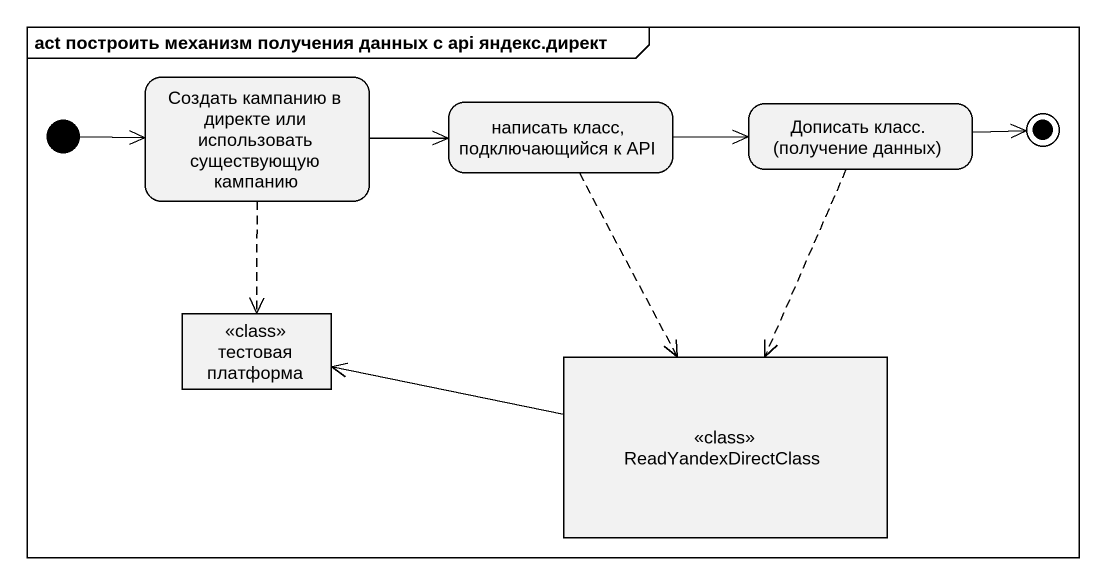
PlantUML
@startuml
mainframe act построить механизм получения данных с api яндекс.директ
hide empty description
state "Создать кампанию в директе или использовать существующую кампанию" as Создать_кампанию_в_директе
state "написать класс, подключающийся к API" as написать_класс
state "Дописать класс. (получение данных)" as Дописать_класс_получение
state "тестовая платформа" as тестовая_платформа <<class>>
state ReadYandexDirectClass <<class>>
[*] -right-> Создать_кампанию_в_директе
Создать_кампанию_в_директе -right-> написать_класс
Создать_кампанию_в_директе -[dashed]-> тестовая_платформа
написать_класс -right-> Дописать_класс_получение
написать_класс -[dashed]-> ReadYandexDirectClass
Дописать_класс_получение -[dashed]-> ReadYandexDirectClass
ReadYandexDirectClass -left-> тестовая_платформа
Дописать_класс_получение -right-> [*]
@enduml
